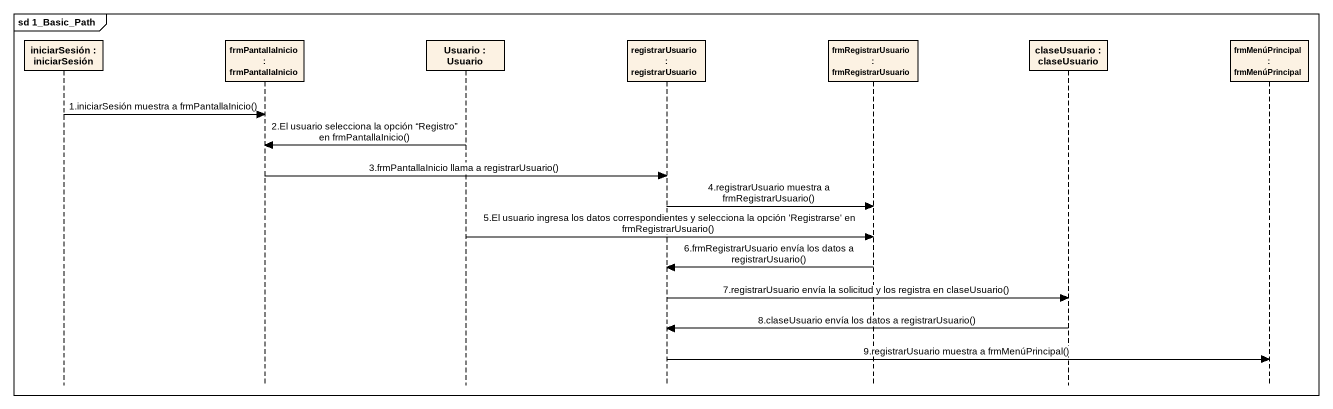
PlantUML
@startuml
mainframe sd 1_Basic_Path
hide footbox
participant "iniciarSesión : iniciarSesión" as iniciarSesión
participant "frmPantallaInicio : frmPantallaInicio" as frmPantallaInicio
participant "Usuario : Usuario" as Usuario
participant "registrarUsuario : registrarUsuario" as registrarUsuario
participant "frmRegistrarUsuario : frmRegistrarUsuario" as frmRegistrarUsuario
participant "claseUsuario : claseUsuario" as claseUsuario
participant "frmMenúPrincipal : frmMenúPrincipal" as frmMenúPrincipal

iniciarSesión -> frmPantallaInicio : 1.iniciarSesión muestra a frmPantallaInicio()
Usuario -> frmPantallaInicio : 2.El usuario selecciona la opción “Registro” en frmPantallaInicio()
frmPantallaInicio -> registrarUsuario : 3.frmPantallaInicio llama a registrarUsuario()
registrarUsuario -> frmRegistrarUsuario : 4.registrarUsuario muestra a frmRegistrarUsuario()
Usuario -> frmRegistrarUsuario : 5.El usuario ingresa los datos correspondientes y selecciona la opción 'Registrarse' en frmRegistrarUsuario()
frmRegistrarUsuario -> registrarUsuario : 6.frmRegistrarUsuario envía los datos a registrarUsuario()
registrarUsuario -> claseUsuario : 7.registrarUsuario envía la solicitud y los registra en claseUsuario()
claseUsuario -> registrarUsuario : 8.claseUsuario envía los datos a registrarUsuario()
registrarUsuario -> frmMenúPrincipal : 9.registrarUsuario muestra a frmMenúPrincipal()
@enduml
